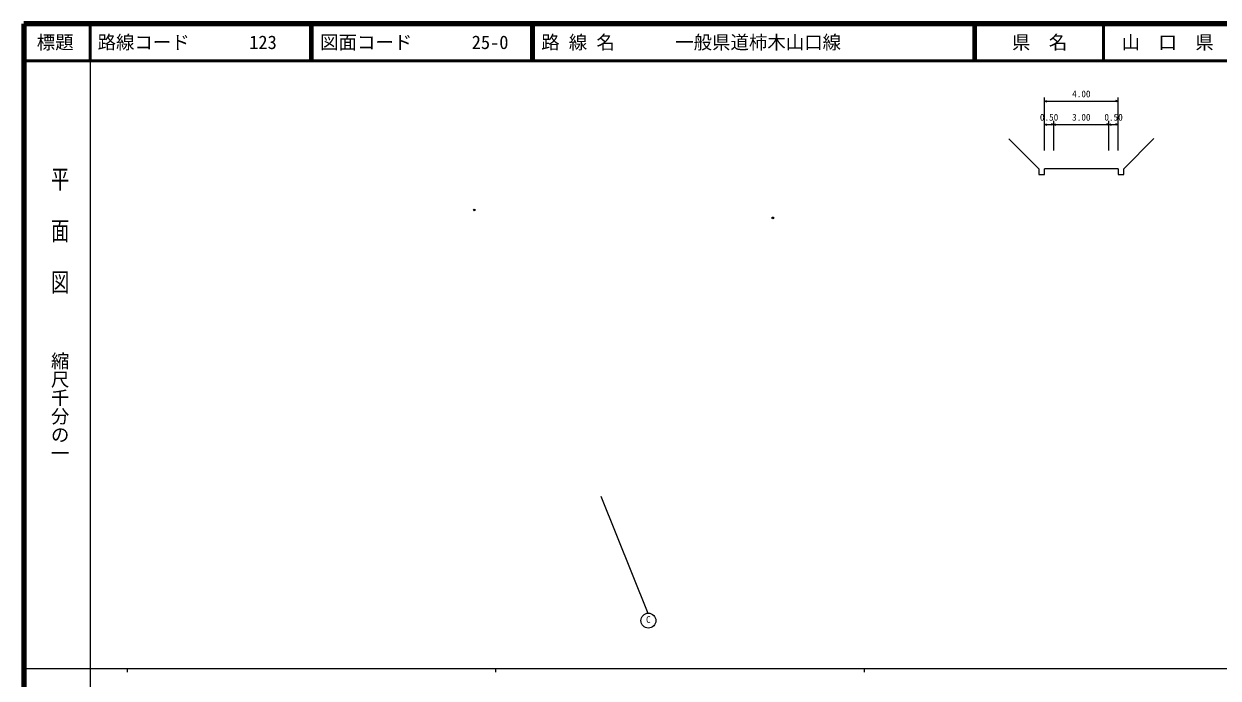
# Model space of a CAD drawing. Units: millimetres on the paper, with parts at other scales. Extents: x 40 to 680, y 20 to 380.
# Drawn here: x 40 to 364.1, y 202.4 to 380 of the extents above; entities that cross this region are included whole.
import ezdxf
from ezdxf.enums import TextEntityAlignment as Align

# ---------------------------------------------------------------- set-up
doc = ezdxf.new("R2010")
doc.units = ezdxf.units.MM
doc.header["$PDMODE"] = 32
doc.header["$PDSIZE"] = 0.5
for name, color, linetype, lineweight in [('M-BGD', 7, 'Continuous', 13), ('M-STR-STRC', 7, 'Continuous', 13), ('M-TTL', 2, 'Continuous', 140), ('M-TTL-BAND', 7, 'Continuous', 25), ('M-TTL-LINE', 7, 'Continuous', 50)]:
    doc.layers.add(name, color=color, linetype=linetype, lineweight=lineweight)
doc.layers.add('M-OTRS', color=6, linetype='Continuous')
doc.layers.add('M-TTL-TXT', color=7, linetype='Continuous')
doc.styles.add('@ＭＳ ゴシック', font='')
doc.styles.add('ＭＳ ゴシック', font='')
doc.styles.add('ＭＳ 明朝', font='')
doc.styles.get('@ＭＳ ゴシック').set_extended_font_data('@MS Gothic')
doc.styles.get('ＭＳ ゴシック').set_extended_font_data('MS Gothic')
doc.styles.get('ＭＳ 明朝').set_extended_font_data('MS Mincho')

msp = doc.modelspace()

# ---------------------------------------------------------------- linework, layer by layer
at = {"layer": 'M-BGD'}
for p, q in [((316.946, 346.658), (316.946, 360.026)), ((336.946, 346.658), (336.946, 360.026)), ((316.946, 359.026), (317.546, 359.226)), ((316.946, 359.026), (336.946, 359.026)), ((316.946, 359.026), (317.546, 358.826)), ((336.946, 359.026), (336.346, 359.226)), ((336.946, 359.026), (336.346, 358.826)), ((316.946, 345.658), (316.946, 353.684)), ((319.446, 345.658), (319.446, 353.684)), ((319.446, 345.658), (319.446, 353.684)), ((334.446, 345.658), (334.446, 353.684)), ((334.446, 345.658), (334.446, 353.684)), ((336.946, 345.658), (336.946, 353.684)), ((316.946, 352.684), (317.546, 352.884)), ((316.946, 352.684), (319.446, 352.684)), ((316.946, 352.684), (317.546, 352.484)), ((319.446, 352.684), (318.846, 352.884)), ((319.446, 352.684), (318.846, 352.484)), ((319.446, 352.684), (320.046, 352.884)), ((319.446, 352.684), (334.446, 352.684)), ((319.446, 352.684), (320.046, 352.484)), ((334.446, 352.684), (333.846, 352.884)), ((334.446, 352.684), (333.846, 352.484)), ((334.446, 352.684), (335.046, 352.884)), ((334.446, 352.684), (336.946, 352.684)), ((334.446, 352.684), (335.046, 352.484)), ((336.946, 352.684), (336.346, 352.884)), ((336.946, 352.684), (336.346, 352.484)), ((315.446, 340.657), (307.306, 348.798)), ((338.446, 340.657), (346.649, 348.86)), ((315.446, 340.657), (315.446, 339.157)), ((319.446, 340.657), (316.946, 340.657)), ((316.946, 339.157), (316.946, 340.657)), ((334.446, 340.657), (319.446, 340.657)), ((336.946, 340.657), (334.446, 340.657)), ((336.946, 340.657), (336.946, 339.157)), ((338.446, 339.157), (338.446, 340.657)), ((315.446, 339.157), (316.946, 339.157)), ((336.946, 339.157), (338.446, 339.157))]:
    msp.add_line(p, q, dxfattribs=at)
at = {"layer": 'M-OTRS'}
for p in [(162.23, 329.482), (243.192, 327.316)]:
    msp.add_point(p, dxfattribs=at)
at = {"layer": 'M-STR-STRC'}
msp.add_line((196.527, 251.83), (209.328, 220.032), dxfattribs=at)
msp.add_circle((209.475, 218.02), 2.018, dxfattribs=at)
at = {"layer": 'M-TTL'}
for p, q in [((40, 380), (40, 20)), ((680, 380), (40, 380))]:
    msp.add_line(p, q, dxfattribs=at)
at = {"layer": 'M-TTL-BAND'}
for p, q in [((58, 370), (58, 20)), ((40, 205), (579, 205)), ((68, 205), (68, 204)), ((168, 205), (168, 204)), ((268, 205), (268, 204))]:
    msp.add_line(p, q, dxfattribs=at)
at = {"layer": 'M-TTL-LINE'}
for p, q in [((58, 380), (58, 370)), ((117.75, 380), (117.75, 370)), ((118.25, 380), (118.25, 370)), ((177.75, 380), (177.75, 370)), ((178.25, 380), (178.25, 370)), ((297.75, 380), (297.75, 370)), ((298.25, 380), (298.25, 370)), ((333, 380), (333, 370)), ((40, 370), (680, 370))]:
    msp.add_line(p, q, dxfattribs=at)

# ---------------------------------------------------------------- texts
at = {"layer": 'M-BGD', "style": 'ＭＳ ゴシック'}
for s, p in [('4.00', (326.946, 359.526)), ('0.50', (318.196, 353.184)), ('3.00', (326.946, 353.184)), ('0.50', (335.696, 353.184))]:
    msp.add_text(s, height=1.833, dxfattribs=at).set_placement(p, align=Align.BOTTOM_CENTER)
at = {"layer": 'M-STR-STRC', "style": 'ＭＳ 明朝'}
msp.add_text('C', height=1.833, dxfattribs=at).set_placement((208.819, 216.849), align=Align.BOTTOM_LEFT)
at = {"layer": 'M-TTL-BAND', "style": '@ＭＳ ゴシック', "width": 1.4}
msp.add_text('平  面  図', height=3.666, rotation=270, dxfattribs=at).set_placement((49.777, 306.475), align=Align.MIDDLE_RIGHT)
at = {"layer": 'M-TTL-BAND', "style": '@ＭＳ ゴシック'}
msp.add_text('縮尺千分の一', height=3.666, rotation=270, dxfattribs=at).set_placement((49.777, 261.03), align=Align.MIDDLE_RIGHT)
at = {"layer": 'M-TTL-TXT', "style": 'ＭＳ ゴシック'}
for s, p in [('標題', (48.5, 375)), ('県\u3000名', (315.625, 375)), ('山\u3000口\u3000県', (350.375, 375))]:
    msp.add_text(s, height=3.666, dxfattribs=at).set_placement(p, align=Align.MIDDLE_CENTER)
for s, p in [('路線コード', (60, 375)), ('123', (101.142, 375)), ('図面コード', (120.38, 375)), ('25-0', (161.521, 375)), ('路 線 名', (180.38, 375)), ('一般県道柿木山口線', (216.734, 375))]:
    msp.add_text(s, height=3.666, dxfattribs=at).set_placement(p, align=Align.MIDDLE_LEFT)

doc.saveas('drawing.dxf')
